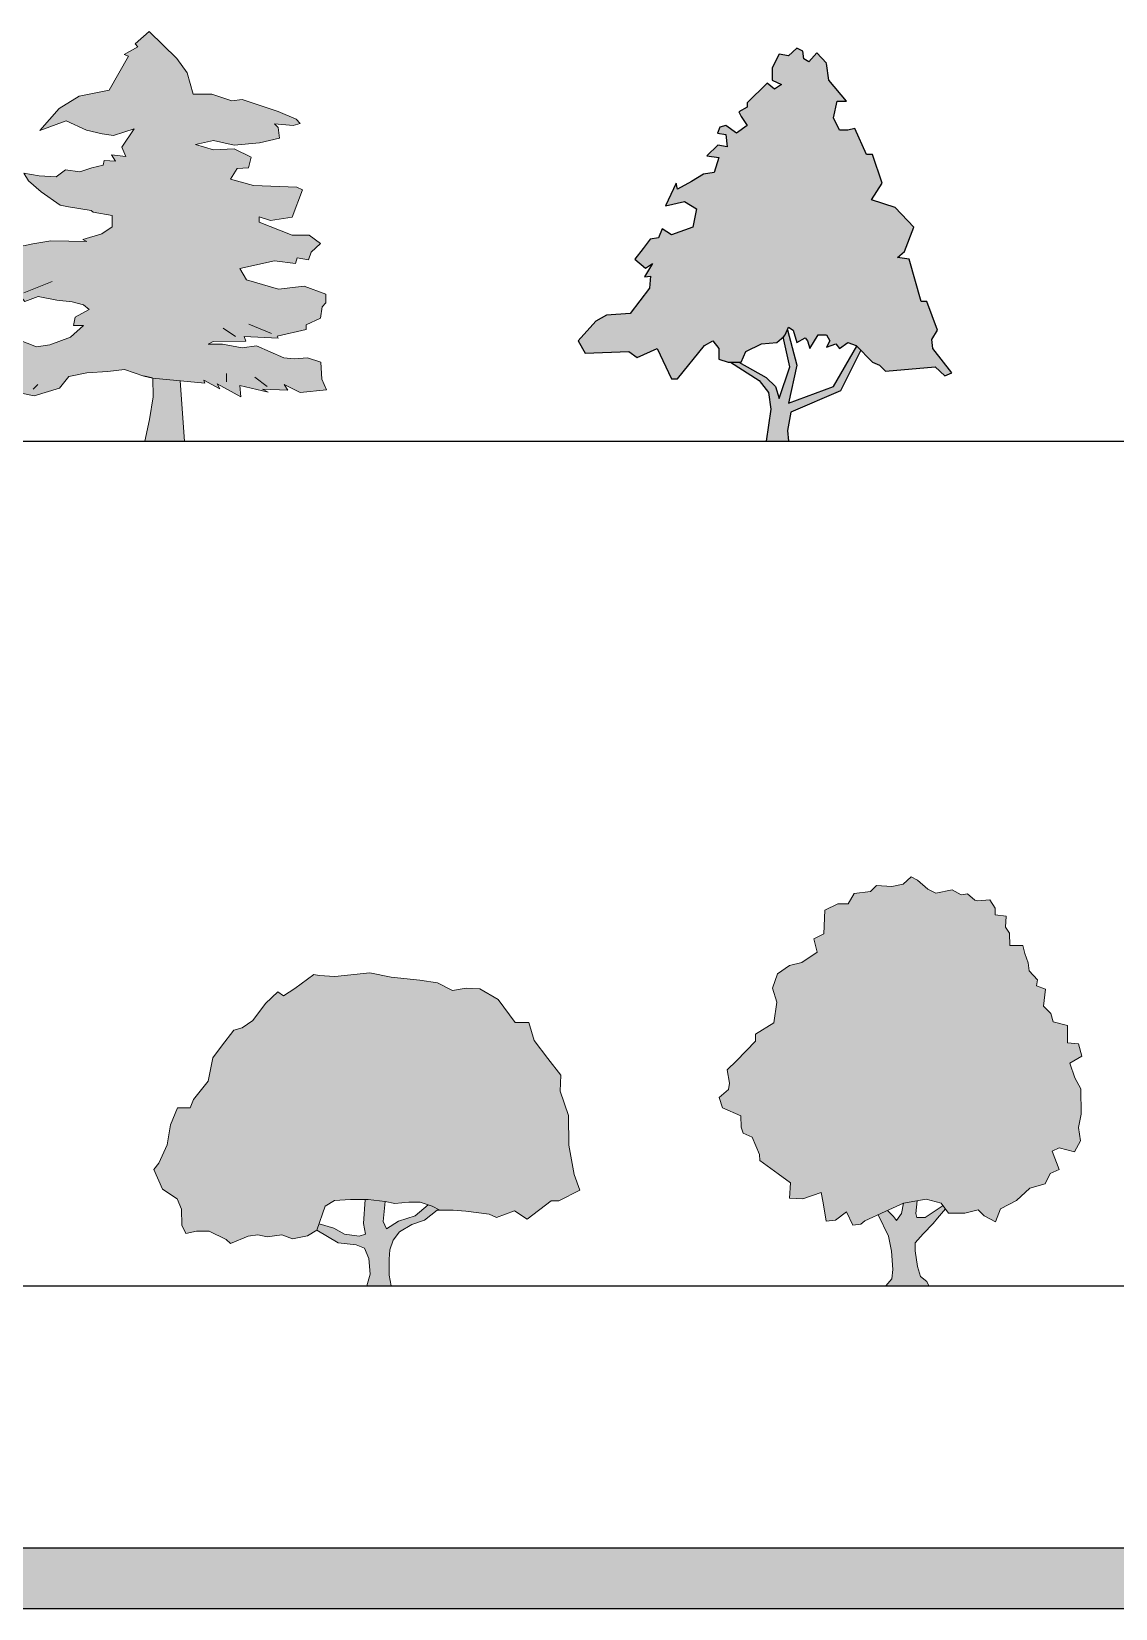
# Model space of a CAD drawing. Header units: millimetres. Extents: x 25265 to 188445, y 114168 to 192046.
# Drawn here: x 121184 to 144239, y 114168 to 147697 of the extents above; entities that cross this region are included whole.
import ezdxf

# ---------------------------------------------------------------- set-up
doc = ezdxf.new("R2010")
doc.units = ezdxf.units.MM
doc.layers.add('www.cad-blocks.net', color=7, linetype='Continuous')

# ---------------------------------------------------------------- blocks, each defined once
blk = doc.blocks.new('A$C28602690')
h = blk.add_hatch(color=256)
h.set_gradient(color1=(42, 68, 34), color2=(61, 47, 0), tint=1, name='INVCYLINDER')
h.paths.add_polyline_path([(6450, 3667), (7193, 3833), (7635, 3774), (7674, 3894), (7915, 3856), (7971, 4017), (8171, 4202), (7929, 4378), (7567, 4375), (6866, 4650), (6865, 4770), (7106, 4692), (7564, 4759), (7783, 5339), (7663, 5401), (6740, 5434), (6257, 5568), (6393, 5793), (6633, 5812), (6695, 6036), (6332, 6211), (5891, 6190), (5506, 6307), (5890, 6391), (6332, 6291), (6870, 6341), (7293, 6442), (7269, 6665), (7188, 6745), (7589, 6708), (7732, 6749), (7651, 6846), (7266, 7003), (6502, 7261), (6284, 7236), (5859, 7376), (5458, 7373), (5334, 7831), (5114, 8133), (4524, 8707), (4228, 8447), (4286, 8384), (3990, 8221), (4087, 8182), (3675, 7457), (3034, 7331), (2611, 7070), (2197, 6602), (2757, 6807), (3194, 6610), (3521, 6533), (3762, 6494), (4202, 6641), (3942, 6249), (4024, 6049), (3725, 6087), (3807, 5950), (3566, 5965), (3544, 5868), (3303, 5809), (3046, 5726), (2742, 5764), (2543, 5619), (2181, 5639), (1860, 5694), (1959, 5534), (2224, 5296), (2628, 5018), (2811, 4979), (3293, 4903), (3334, 4869), (3736, 4792), (3737, 4551), (3515, 4406), (3115, 4283), (3195, 4243), (2433, 4254), (2049, 4194), (1849, 4152), (1528, 4230), (1126, 4267), (1249, 3947), (1636, 3549), (1776, 3246), (1413, 3507), (1881, 2966), (2161, 3072), (2563, 2994), (2884, 2957), (3126, 2896), (3247, 2799), (2950, 2636), (2911, 2453), (3129, 2454), (2850, 2211), (2410, 2048), (2130, 2005), (1566, 2224), (981, 2357), (739, 2476), (338, 2455), (0, 2413), (821, 2196), (1066, 1676), (1069, 1338), (1311, 1116), (2075, 962), (2618, 1126), (2817, 1369), (3200, 1452), (3643, 1479), (4001, 1518), (4410, 1378), (4593, 1338), (5706, 1231), (5689, 1294), (6028, 1113), (5970, 1216), (6471, 939), (6452, 1179), (7055, 1041), (6934, 1103), (7473, 1084), (7392, 1204), (7737, 1029), (8298, 1091), (8193, 1313), (8173, 1674), (7892, 1769), (7611, 1750), (7387, 1766), (6806, 2025), (6503, 1982), (6084, 2059), (5780, 2057), (5883, 2115), (6582, 2120), (6541, 2223), (7264, 2189), (7246, 2229), (7864, 2371), (7863, 2474), (8166, 2614), (8204, 2855), (8284, 2936), (8282, 3119), (7817, 3293), (7278, 3232), (6595, 3427)])
h = blk.add_hatch(color=256)
h.set_gradient(color1=(107, 54, 0), one_color=1, tint=1, name='INVCYLINDER')
h.paths.add_polyline_path([(5185, 1281), (4605, 1337), (4608, 941), (4532, 459), (4432, 0), (5274, 0)])
at = {"lineweight": 0}
for p, q in [((4286, 8384), (3990, 8221)), ((4524, 8707), (4228, 8447)), ((4228, 8447), (4286, 8384)), ((5114, 8133), (4524, 8707)), ((4087, 8182), (3675, 7457)), ((3990, 8221), (4087, 8182)), ((5334, 7831), (5114, 8133)), ((5458, 7373), (5334, 7831)), ((3675, 7457), (3034, 7331)), ((2611, 7070), (2197, 6602)), ((3034, 7331), (2611, 7070)), ((5859, 7376), (5458, 7373)), ((6284, 7236), (5859, 7376)), ((6502, 7261), (6284, 7236)), ((7266, 7003), (6502, 7261)), ((2197, 6602), (2757, 6807)), ((2757, 6807), (3194, 6610)), ((7188, 6745), (7589, 6708)), ((7269, 6665), (7188, 6745)), ((7651, 6846), (7266, 7003)), ((7589, 6708), (7732, 6749)), ((7732, 6749), (7651, 6846)), ((3194, 6610), (3521, 6533)), ((3521, 6533), (3762, 6494)), ((3762, 6494), (4202, 6641)), ((4202, 6641), (3942, 6249)), ((5506, 6307), (5890, 6391)), ((5890, 6391), (6332, 6291)), ((6870, 6341), (7293, 6442)), ((7293, 6442), (7269, 6665)), ((3725, 6087), (3807, 5950)), ((4024, 6049), (3725, 6087)), ((3942, 6249), (4024, 6049)), ((5891, 6190), (5506, 6307)), ((6332, 6211), (5891, 6190)), ((6332, 6291), (6870, 6341)), ((6695, 6036), (6332, 6211)), ((6633, 5812), (6695, 6036)), ((2742, 5764), (2543, 5619)), ((3046, 5726), (2742, 5764)), ((3303, 5809), (3046, 5726)), ((3544, 5868), (3303, 5809)), ((3566, 5965), (3544, 5868)), ((3807, 5950), (3566, 5965)), ((6257, 5568), (6393, 5793)), ((6393, 5793), (6633, 5812)), ((1860, 5694), (1959, 5534)), ((2181, 5639), (1860, 5694)), ((1959, 5534), (2224, 5296)), ((2543, 5619), (2181, 5639)), ((6740, 5434), (6257, 5568)), ((7663, 5401), (6740, 5434)), ((7783, 5339), (7663, 5401)), ((2224, 5296), (2628, 5018)), ((7564, 4759), (7783, 5339)), ((2628, 5018), (2811, 4979)), ((2811, 4979), (3293, 4903)), ((3293, 4903), (3334, 4869)), ((3334, 4869), (3736, 4792)), ((3736, 4792), (3737, 4551)), ((6866, 4650), (6865, 4770)), ((6865, 4770), (7106, 4692)), ((7106, 4692), (7564, 4759)), ((3515, 4406), (3115, 4283)), ((3737, 4551), (3515, 4406)), ((7567, 4375), (6866, 4650)), ((7929, 4378), (7567, 4375)), ((8171, 4202), (7929, 4378)), ((1528, 4230), (1126, 4267)), ((1126, 4267), (1249, 3947)), ((1849, 4152), (1528, 4230)), ((2049, 4194), (1849, 4152)), ((2433, 4254), (2049, 4194)), ((3195, 4243), (2433, 4254)), ((3115, 4283), (3195, 4243)), ((7971, 4017), (8171, 4202)), ((1249, 3947), (1636, 3549)), ((6450, 3667), (7193, 3833)), ((7193, 3833), (7635, 3774)), ((7635, 3774), (7674, 3894)), ((7674, 3894), (7915, 3856)), ((7915, 3856), (7971, 4017)), ((1413, 3507), (1881, 2966)), ((1776, 3246), (1413, 3507)), ((1636, 3549), (1776, 3246)), ((1857, 3149), (2463, 3395)), ((6595, 3427), (6450, 3667)), ((7278, 3232), (6595, 3427)), ((1881, 2966), (2161, 3072)), ((2161, 3072), (2563, 2994)), ((7817, 3293), (7278, 3232)), ((8282, 3119), (7817, 3293)), ((8284, 2936), (8282, 3119)), ((2563, 2994), (2884, 2957)), ((2884, 2957), (3126, 2896)), ((3247, 2799), (2950, 2636)), ((3126, 2896), (3247, 2799)), ((8166, 2614), (8204, 2855)), ((8204, 2855), (8284, 2936)), ((338, 2455), (0, 2413)), ((0, 2413), (821, 2196)), ((739, 2476), (338, 2455)), ((981, 2357), (739, 2476)), ((1566, 2224), (981, 2357)), ((3129, 2454), (2850, 2211)), ((2950, 2636), (2911, 2453)), ((2911, 2453), (3129, 2454)), ((6363, 2222), (6098, 2397)), ((7125, 2285), (6642, 2482)), ((7246, 2229), (7864, 2371)), ((7863, 2474), (8166, 2614)), ((7864, 2371), (7863, 2474)), ((821, 2196), (1066, 1676)), ((2130, 2005), (1566, 2224)), ((2410, 2048), (2130, 2005)), ((2850, 2211), (2410, 2048)), ((5780, 2057), (5883, 2115)), ((6084, 2059), (5780, 2057)), ((5883, 2115), (6582, 2120)), ((6503, 1982), (6084, 2059)), ((6806, 2025), (6503, 1982)), ((6582, 2120), (6541, 2223)), ((6541, 2223), (7264, 2189)), ((7387, 1766), (6806, 2025)), ((7264, 2189), (7246, 2229)), ((7611, 1750), (7387, 1766)), ((7892, 1769), (7611, 1750)), ((8173, 1674), (7892, 1769)), ((1052, 1338), (1348, 1541)), ((1066, 1676), (1069, 1338)), ((1431, 1237), (1750, 1441)), ((2618, 1126), (2817, 1369)), ((2817, 1369), (3200, 1452)), ((3200, 1452), (3645, 1479)), ((3643, 1479), (4001, 1518)), ((4001, 1518), (4410, 1378)), ((6170, 1257), (6169, 1435)), ((7031, 1161), (6771, 1359)), ((8193, 1313), (8173, 1674)), ((1069, 1338), (1311, 1116)), ((1311, 1116), (2075, 962)), ((2056, 1105), (2153, 1203)), ((2075, 962), (2618, 1126)), ((4593, 1338), (5706, 1231)), ((4605, 1337), (4608, 941)), ((5274, 0), (5185, 1281)), ((5689, 1294), (6028, 1113)), ((5706, 1231), (5689, 1294)), ((5970, 1216), (6471, 939)), ((6028, 1113), (5970, 1216)), ((6471, 939), (6452, 1179)), ((6452, 1179), (7055, 1041)), ((7055, 1041), (6934, 1103)), ((6934, 1103), (7473, 1084)), ((7392, 1204), (7737, 1029)), ((7473, 1084), (7392, 1204)), ((7737, 1029), (8298, 1091)), ((8298, 1091), (8193, 1313)), ((4608, 941), (4532, 459)), ((4532, 459), (4432, 0))]:
    blk.add_line(p, q, dxfattribs=at)
blk.add_line((4593, 1338), (4410, 1378))
blk = doc.blocks.new('A$C17AF14E7')
h = blk.add_hatch(color=256)
h.set_gradient(color1=(42, 68, 34), color2=(61, 47, 0), tint=1, name='INVCYLINDER')
h.paths.add_polyline_path([(6239, 5128), (6465, 5482), (6264, 6095), (6138, 6095), (5886, 6643), (5735, 6611), (5559, 6611), (5434, 6869), (5509, 7224), (5710, 7224), (5333, 7675), (5282, 8033), (5081, 8256), (4905, 8062), (4805, 8127), (4780, 8288), (4654, 8353), (4478, 8191), (4276, 8224), (4126, 7933), (4126, 7675), (4327, 7579), (4176, 7482), (4025, 7611), (3597, 7192), (3597, 7095), (3421, 6998), (3471, 6901), (3597, 6708), (3371, 6547), (3144, 6708), (3019, 6676), (2968, 6547), (3144, 6514), (3170, 6256), (2973, 6289), (2742, 6063), (2994, 6031), (2893, 5708), (2667, 5676), (2415, 5515), (2113, 5353), (2088, 5482), (1862, 4999), (2264, 5095), (2516, 4934), (2440, 4547), (1987, 4386), (1786, 4515), (1711, 4321), (1534, 4289), (1384, 4096), (1207, 3870), (1434, 3676), (1585, 3773), (1414, 3493), (1538, 3507), (1520, 3253), (1107, 2709), (604, 2677), (377, 2548), (0, 2128), (151, 1870), (1082, 1903), (1258, 1774), (1685, 1967), (1987, 1322), (2113, 1322), (2692, 2032), (2868, 2128), (2994, 1967), (2994, 1741), (3195, 1677), (3471, 1677), (3572, 1903), (3899, 2064), (4226, 2096), (4377, 2225), (4402, 2257), (4478, 2419), (4578, 2354), (4654, 2096), (4830, 2193), (4880, 2128), (4931, 1967), (5107, 2257), (5283, 2257), (5358, 2128), (5283, 1999), (5484, 2064), (5559, 1967), (5735, 2096), (5933, 2024), (5928, 2015), (6264, 1677), (6415, 1612), (6540, 1483), (7597, 1580), (7798, 1387), (7949, 1451), (7547, 1967), (7522, 2161), (7647, 2354), (7421, 2967), (7295, 2967), (7044, 3870), (6792, 3902), (6943, 4031), (7144, 4547), (6742, 4966)])
h = blk.add_hatch(color=256)
h.set_gradient(color1=(107, 54, 0), one_color=1, tint=1, name='INVCYLINDER')
h.paths.add_polyline_path([(4528, 613), (5585, 1064), (6011, 1932), (5928, 2015), (5434, 1161), (4478, 806), (4654, 1612), (4453, 2366), (4402, 2257), (4377, 2225), (4361, 2212), (4503, 1580), (4276, 903), (4201, 1161), (4000, 1354), (3421, 1677), (3245, 1677), (3849, 1290), (4050, 1032), (4100, 677), (4000, 0), (4478, 0), (4453, 226)])
for p, q in [((4276, 8224), (4126, 7933)), ((4478, 8191), (4276, 8224)), ((4654, 8353), (4478, 8191)), ((4780, 8288), (4654, 8353)), ((4805, 8127), (4780, 8288)), ((4905, 8062), (4805, 8127)), ((5081, 8256), (4905, 8062)), ((5284, 8032), (5081, 8256)), ((4126, 7933), (4126, 7675)), ((5333, 7675), (5283, 8030)), ((4025, 7611), (3597, 7192)), ((4176, 7482), (4025, 7611)), ((4126, 7675), (4327, 7579)), ((4327, 7579), (4176, 7482)), ((5710, 7224), (5333, 7675)), ((3597, 7095), (3421, 6998)), ((3597, 7192), (3597, 7095)), ((5434, 6869), (5509, 7224)), ((5509, 7224), (5710, 7224)), ((3144, 6708), (3019, 6676)), ((3371, 6547), (3144, 6708)), ((3597, 6708), (3371, 6547)), ((3421, 6998), (3471, 6901)), ((3471, 6901), (3597, 6708)), ((5559, 6611), (5434, 6869)), ((3019, 6676), (2968, 6547)), ((2968, 6547), (3144, 6514)), ((3144, 6514), (3170, 6256)), ((5735, 6611), (5559, 6611)), ((5886, 6643), (5735, 6611)), ((6138, 6095), (5886, 6643)), ((2973, 6289), (2742, 6063)), ((2742, 6063), (2994, 6031)), ((3170, 6256), (2973, 6289)), ((6264, 6095), (6138, 6095)), ((6465, 5482), (6264, 6095)), ((2893, 5708), (2667, 5676)), ((2994, 6031), (2893, 5708)), ((2088, 5482), (1862, 4999)), ((2113, 5353), (2088, 5482)), ((2415, 5515), (2113, 5353)), ((2667, 5676), (2415, 5515)), ((6239, 5128), (6465, 5482)), ((1862, 4999), (2264, 5095)), ((2264, 5095), (2516, 4934)), ((6742, 4966), (6239, 5128)), ((2516, 4934), (2440, 4547)), ((7144, 4547), (6742, 4966)), ((1786, 4515), (1711, 4321)), ((1987, 4386), (1786, 4515)), ((2440, 4547), (1987, 4386)), ((6943, 4031), (7144, 4547)), ((1384, 4096), (1207, 3870)), ((1534, 4289), (1384, 4096)), ((1711, 4321), (1534, 4289)), ((6792, 3902), (6943, 4031)), ((1207, 3870), (1434, 3676)), ((1585, 3773), (1414, 3493)), ((1434, 3676), (1585, 3773)), ((7044, 3870), (6792, 3902)), ((7295, 2967), (7044, 3870)), ((1414, 3493), (1538, 3507)), ((1538, 3507), (1520, 3253)), ((1520, 3253), (1107, 2709)), ((1107, 2709), (604, 2677)), ((7421, 2967), (7295, 2967)), ((7647, 2354), (7421, 2967)), ((377, 2548), (0, 2128)), ((604, 2677), (377, 2548)), ((4402, 2257), (4478, 2419)), ((4453, 2366), (4654, 1612)), ((4478, 2419), (4578, 2354)), ((4578, 2354), (4654, 2096)), ((7522, 2161), (7647, 2354)), ((0, 2128), (151, 1870)), ((2113, 1322), (2692, 2032)), ((2692, 2032), (2868, 2128)), ((2868, 2128), (2994, 1967)), ((3572, 1903), (3899, 2064)), ((3899, 2064), (4226, 2096)), ((4226, 2096), (4377, 2225)), ((4503, 1580), (4361, 2212)), ((4377, 2225), (4402, 2257)), ((4654, 2096), (4830, 2193)), ((4830, 2193), (4880, 2128)), ((4880, 2128), (4931, 1967)), ((4931, 1967), (5107, 2257)), ((5107, 2257), (5283, 2257)), ((5283, 2257), (5358, 2128)), ((5358, 2128), (5283, 1999)), ((5283, 1999), (5484, 2064)), ((5434, 1161), (5928, 2015)), ((5484, 2064), (5559, 1967)), ((5559, 1967), (5735, 2096)), ((5735, 2096), (5912, 2032)), ((5912, 2032), (6264, 1677)), ((7547, 1967), (7522, 2161)), ((151, 1870), (1082, 1903)), ((1082, 1903), (1258, 1774)), ((1258, 1774), (1685, 1967)), ((1685, 1967), (1987, 1322)), ((2994, 1967), (2994, 1741)), ((2994, 1741), (3195, 1677)), ((3195, 1677), (3471, 1677)), ((3245, 1677), (3849, 1290)), ((3421, 1677), (4000, 1354)), ((3471, 1677), (3572, 1903)), ((6011, 1932), (5585, 1064)), ((6264, 1677), (6415, 1612)), ((7949, 1451), (7547, 1967)), ((4000, 1354), (4201, 1161)), ((4276, 903), (4503, 1580)), ((4654, 1612), (4478, 806)), ((6415, 1612), (6540, 1483)), ((6540, 1483), (7597, 1580)), ((7597, 1580), (7798, 1387)), ((7798, 1387), (7949, 1451)), ((1987, 1322), (2113, 1322)), ((3849, 1290), (4050, 1032)), ((4050, 1032), (4100, 677)), ((4201, 1161), (4276, 903)), ((4478, 806), (5434, 1161)), ((5585, 1064), (4528, 613)), ((4100, 677), (4000, 0)), ((4528, 613), (4453, 226)), ((4453, 226), (4478, 0))]:
    blk.add_line(p, q)
blk = doc.blocks.new('A$C605333C7')
h = blk.add_hatch(color=256)
h.set_gradient(color1=(42, 68, 34), color2=(112, 86, 0), tint=1, name='INVCYLINDER')
h.paths.add_polyline_path([(6351, 6282), (6035, 6440), (5656, 6501), (5046, 6567), (4596, 6653), (3852, 6577), (3518, 6600), (3402, 6618), (3000, 6326), (2757, 6164), (2641, 6253), (2373, 6007), (2106, 5645), (1883, 5483), (1704, 5437), (1437, 5094), (1259, 4849), (1154, 4354), (842, 3966), (773, 3786), (503, 3784), (352, 3423), (285, 2999), (108, 2612), (0, 2477), (183, 2055), (499, 1852), (591, 1628), (593, 1294), (685, 1115), (909, 1162), (1179, 1164), (1539, 987), (1630, 898), (2008, 1055), (2213, 1082), (2412, 1039), (2726, 1086), (2952, 998), (3266, 1064), (3470, 1182), (3646, 1697), (3844, 1814), (4184, 1836), (4563, 1839), (4923, 1796), (5128, 1753), (5423, 1781), (5667, 1783), (5918, 1695), (6086, 1607), (6144, 1607), (6368, 1609), (6638, 1585), (7133, 1525), (7288, 1455), (7672, 1593), (7943, 1416), (8453, 1805), (8614, 1806), (9061, 2034), (8943, 2367), (8829, 2995), (8824, 3624), (8640, 4143), (8657, 4477), (8384, 4834), (8093, 5217), (7974, 5601), (7685, 5599), (7322, 6090), (6935, 6312), (6646, 6329)])
h = blk.add_hatch(color=256)
h.set_gradient(color1=(107, 54, 0), one_color=1, tint=1, name='INVCYLINDER')
h.paths.add_polyline_path([(4953, 1212), (4881, 1372), (4923, 1796), (4563, 1839), (4499, 1838), (4458, 1324), (4504, 1100), (4370, 1054), (4055, 1096), (3829, 1229), (3516, 1316), (3470, 1182), (3922, 916), (4301, 874), (4481, 804), (4573, 580), (4601, 247), (4532, 0), (5052, 0), (5005, 224), (5003, 565), (5020, 764), (5089, 970), (5223, 1150), (5491, 1307), (5760, 1399), (6028, 1606), (6086, 1607), (5918, 1695), (5838, 1723), (5560, 1487), (5202, 1375)])
at = {"lineweight": 0}
for p, q in [((3000, 6326), (3402, 6618)), ((3402, 6618), (3518, 6600)), ((3518, 6600), (3852, 6577)), ((3852, 6577), (4596, 6653)), ((4596, 6653), (5046, 6567)), ((5046, 6567), (5656, 6501)), ((5656, 6501), (6035, 6440)), ((6035, 6440), (6351, 6282)), ((2373, 6007), (2641, 6253)), ((2641, 6253), (2757, 6164)), ((2757, 6164), (3000, 6326)), ((6351, 6282), (6646, 6329)), ((6646, 6329), (6935, 6312)), ((6935, 6312), (7322, 6090)), ((7322, 6090), (7685, 5599)), ((2106, 5645), (2373, 6007)), ((1437, 5094), (1704, 5437)), ((1704, 5437), (1883, 5483)), ((1883, 5483), (2106, 5645)), ((7685, 5599), (7974, 5601)), ((7974, 5601), (8093, 5217)), ((1259, 4849), (1437, 5094)), ((8093, 5217), (8384, 4834)), ((1154, 4354), (1259, 4849)), ((8384, 4834), (8657, 4477)), ((8657, 4477), (8640, 4143)), ((842, 3966), (1154, 4354)), ((8640, 4143), (8824, 3624)), ((352, 3423), (503, 3784)), ((503, 3784), (773, 3786)), ((773, 3786), (842, 3966)), ((285, 2999), (352, 3423)), ((8824, 3624), (8829, 2995)), ((108, 2612), (285, 2999)), ((8829, 2995), (8943, 2367)), ((0, 2477), (108, 2612)), ((183, 2055), (0, 2477)), ((8943, 2367), (9061, 2034)), ((499, 1852), (183, 2055)), ((9061, 2034), (8614, 1806)), ((591, 1628), (499, 1852)), ((3470, 1182), (3646, 1697)), ((3646, 1697), (3844, 1814)), ((3844, 1814), (4184, 1836)), ((4184, 1836), (4563, 1839)), ((4458, 1324), (4499, 1838)), ((4563, 1839), (4923, 1796)), ((4881, 1372), (4923, 1796)), ((4923, 1796), (5128, 1753)), ((5128, 1753), (5423, 1781)), ((5423, 1781), (5667, 1783)), ((5838, 1723), (5560, 1487)), ((5667, 1783), (5918, 1695)), ((5918, 1695), (6086, 1607)), ((8453, 1805), (7943, 1416)), ((8614, 1806), (8453, 1805)), ((593, 1294), (591, 1628)), ((4953, 1212), (4881, 1372)), ((5202, 1375), (4953, 1212)), ((5560, 1487), (5202, 1375)), ((5760, 1399), (5491, 1307)), ((6028, 1606), (5760, 1399)), ((6144, 1607), (6028, 1606)), ((6368, 1609), (6144, 1607)), ((6638, 1585), (6368, 1609)), ((7133, 1525), (6638, 1585)), ((7288, 1455), (7133, 1525)), ((7672, 1593), (7288, 1455)), ((7943, 1416), (7672, 1593)), ((685, 1115), (593, 1294)), ((909, 1162), (685, 1115)), ((1179, 1164), (909, 1162)), ((1539, 987), (1179, 1164)), ((2008, 1055), (1630, 898)), ((2213, 1082), (2008, 1055)), ((2412, 1039), (2213, 1082)), ((2726, 1086), (2412, 1039)), ((2952, 998), (2726, 1086)), ((3266, 1064), (2952, 998)), ((3470, 1182), (3266, 1064)), ((3922, 916), (3470, 1182)), ((3516, 1316), (3829, 1229)), ((3829, 1229), (4055, 1096)), ((4055, 1096), (4370, 1054)), ((4370, 1054), (4504, 1100)), ((4504, 1100), (4458, 1324)), ((5223, 1150), (5089, 970)), ((5491, 1307), (5223, 1150)), ((1630, 898), (1539, 987)), ((4301, 874), (3922, 916)), ((4481, 804), (4301, 874)), ((4573, 580), (4481, 804)), ((5020, 764), (5003, 565)), ((5089, 970), (5020, 764)), ((4601, 247), (4573, 580)), ((5003, 565), (5005, 224)), ((4532, 0), (4601, 247)), ((5005, 224), (5052, 0))]:
    blk.add_line(p, q, dxfattribs=at)
blk = doc.blocks.new('A$C4E26338A')
h = blk.add_hatch(color=256)
h.set_gradient(color1=(42, 68, 34), color2=(112, 86, 0), tint=1, name='INVCYLINDER')
h.paths.add_polyline_path([(1157, 5596), (769, 5351), (771, 5203), (365, 4785), (169, 4591), (214, 4307), (197, 4177), (0, 4002), (70, 3786), (461, 3616), (463, 3374), (507, 3245), (700, 3159), (857, 2795), (859, 2665), (1251, 2384), (1512, 2194), (1490, 1866), (1775, 1849), (2164, 1982), (2209, 1766), (2274, 1377), (2472, 1397), (2706, 1572), (2838, 1294), (3011, 1314), (3097, 1383), (3529, 1578), (3917, 1755), (4399, 1845), (4722, 1761), (4878, 1546), (5225, 1548), (5503, 1619), (5634, 1490), (5876, 1362), (5980, 1641), (6325, 1817), (6607, 2079), (6929, 2168), (7038, 2386), (7230, 2474), (7078, 2863), (7226, 2932), (7555, 2848), (7683, 3084), (7637, 3369), (7697, 3648), (7693, 4192), (7561, 4426), (7453, 4735), (7712, 4886), (7642, 5145), (7407, 5168), (7404, 5533), (7100, 5617), (7055, 5790), (6899, 5944), (6940, 6310), (6747, 6376), (6765, 6506), (6590, 6697), (6570, 6870), (6500, 7067), (6456, 7240), (6177, 7238), (6175, 7498), (6087, 7628), (6104, 7863), (5869, 7886), (5868, 8034), (5755, 8207), (5495, 8186), (5433, 8204), (5277, 8333), (5147, 8313), (4955, 8417), (4608, 8353), (4434, 8438), (4216, 8628), (4080, 8695), (3908, 8539), (3673, 8494), (3344, 8516), (3215, 8385), (2869, 8339), (2741, 8121), (2524, 8120), (2247, 7987), (2226, 7486), (2010, 7379), (2080, 7095), (1754, 6876), (1495, 6812), (1236, 6636), (1133, 6332), (1222, 6030)])
h = blk.add_hatch(color=256)
h.set_gradient(color1=(107, 54, 0), one_color=1, tint=1, name='INVCYLINDER')
h.paths.add_polyline_path([(4337, 1108), (4552, 1326), (4638, 1438), (4813, 1636), (4760, 1708), (4378, 1455), (4204, 1454), (4179, 1540), (4208, 1809), (3917, 1755), (3876, 1538), (3772, 1388), (3703, 1474), (3576, 1600), (3529, 1578), (3382, 1512), (3601, 1059), (3665, 738), (3693, 348), (3670, 150), (3541, 0), (4457, 0), (4413, 93), (4282, 198), (4213, 414), (4167, 742), (4165, 915)])
at = {"lineweight": 0}
for p, q in [((2869, 8339), (3215, 8385)), ((3215, 8385), (3344, 8516)), ((3344, 8516), (3673, 8494)), ((3673, 8494), (3908, 8539)), ((3908, 8539), (4080, 8695)), ((4080, 8695), (4216, 8628)), ((4216, 8628), (4434, 8438)), ((4434, 8438), (4608, 8353)), ((4608, 8353), (4955, 8417)), ((4955, 8417), (5147, 8313)), ((2247, 7987), (2524, 8120)), ((2524, 8120), (2741, 8121)), ((2741, 8121), (2869, 8339)), ((5147, 8313), (5277, 8333)), ((5277, 8333), (5433, 8204)), ((5433, 8204), (5495, 8186)), ((5495, 8186), (5755, 8207)), ((5755, 8207), (5868, 8034)), ((2226, 7486), (2247, 7987)), ((5868, 8034), (5869, 7886)), ((5869, 7886), (6104, 7863)), ((6104, 7863), (6087, 7628)), ((2010, 7379), (2226, 7486)), ((2080, 7095), (2010, 7379)), ((6087, 7628), (6175, 7498)), ((6175, 7498), (6177, 7238)), ((1754, 6876), (2080, 7095)), ((6177, 7238), (6456, 7240)), ((6456, 7240), (6500, 7067)), ((6500, 7067), (6570, 6870)), ((1236, 6636), (1495, 6812)), ((1495, 6812), (1754, 6876)), ((6570, 6870), (6590, 6697)), ((1133, 6332), (1236, 6636)), ((6590, 6697), (6765, 6506)), ((6765, 6506), (6747, 6376)), ((6747, 6376), (6940, 6310)), ((1222, 6030), (1133, 6332)), ((6940, 6310), (6899, 5944)), ((1157, 5596), (1222, 6030)), ((6899, 5944), (7055, 5790)), ((7055, 5790), (7100, 5617)), ((769, 5351), (1157, 5596)), ((7100, 5617), (7404, 5533)), ((7404, 5533), (7407, 5168)), ((365, 4785), (771, 5203)), ((771, 5203), (769, 5351)), ((7407, 5168), (7642, 5145)), ((7642, 5145), (7712, 4886)), ((169, 4591), (365, 4785)), ((7712, 4886), (7453, 4735)), ((7453, 4735), (7561, 4426)), ((214, 4307), (169, 4591)), ((7561, 4426), (7693, 4192)), ((0, 4002), (197, 4177)), ((197, 4177), (214, 4307)), ((7693, 4192), (7697, 3648)), ((70, 3786), (0, 4002)), ((461, 3616), (70, 3786)), ((463, 3374), (461, 3616)), ((507, 3245), (463, 3374)), ((7697, 3648), (7637, 3369)), ((7637, 3369), (7683, 3084)), ((700, 3159), (507, 3245)), ((857, 2795), (700, 3159)), ((7683, 3084), (7555, 2848)), ((859, 2665), (857, 2795)), ((7226, 2932), (7078, 2863)), ((7078, 2863), (7230, 2474)), ((7555, 2848), (7226, 2932)), ((1251, 2384), (859, 2665)), ((1512, 2194), (1251, 2384)), ((7038, 2386), (6929, 2168)), ((7230, 2474), (7038, 2386)), ((1490, 1866), (1512, 2194)), ((6607, 2079), (6325, 1817)), ((6929, 2168), (6607, 2079)), ((1775, 1849), (1490, 1866)), ((2164, 1982), (1775, 1849)), ((2209, 1766), (2164, 1982)), ((2274, 1377), (2209, 1766)), ((3917, 1755), (3529, 1578)), ((3876, 1538), (3917, 1755)), ((4399, 1845), (3917, 1755)), ((4208, 1809), (4179, 1540)), ((4378, 1455), (4760, 1708)), ((4722, 1761), (4399, 1845)), ((4878, 1546), (4722, 1761)), ((6325, 1817), (5980, 1641)), ((2472, 1397), (2274, 1377)), ((2706, 1572), (2472, 1397)), ((2838, 1294), (2706, 1572)), ((3097, 1383), (3011, 1314)), ((3529, 1578), (3097, 1383)), ((3601, 1059), (3382, 1512)), ((3576, 1600), (3703, 1474)), ((3703, 1474), (3772, 1388)), ((3772, 1388), (3876, 1538)), ((4179, 1540), (4204, 1454)), ((4204, 1454), (4378, 1455)), ((4552, 1326), (4638, 1438)), ((4638, 1438), (4813, 1636)), ((5225, 1548), (4878, 1546)), ((5503, 1619), (5225, 1548)), ((5634, 1490), (5503, 1619)), ((5876, 1362), (5634, 1490)), ((5980, 1641), (5876, 1362)), ((3011, 1314), (2838, 1294)), ((3665, 738), (3601, 1059)), ((4165, 915), (4337, 1108)), ((4337, 1108), (4552, 1326)), ((3693, 348), (3665, 738)), ((4167, 742), (4165, 915)), ((4213, 414), (4167, 742)), ((3670, 150), (3693, 348)), ((4282, 198), (4213, 414)), ((3541, 0), (3670, 150)), ((4413, 93), (4282, 198)), ((4457, 0), (4413, 93))]:
    blk.add_line(p, q, dxfattribs=at)
blk = doc.blocks.new('FORMAT')
at = {"layer": 'www.cad-blocks.net', "true_color": 0x546d8e}
h = blk.add_hatch(color=155, dxfattribs=at)
h.set_gradient(color1=(68, 68, 68), color2=(84, 109, 142), tint=1)
h.paths.add_polyline_path([(32723, 115460), (32723, 114168), (188445, 114168), (188445, 115460)])
at = {"layer": 'www.cad-blocks.net', "color": 155, "true_color": 0x546d8e}
for p, q in [((32594, 138990), (188445, 138990)), ((32723, 121027), (188445, 121027)), ((32723, 115460), (188445, 115460)), ((32723, 115460), (188445, 115460)), ((32723, 114168), (188445, 114168))]:
    blk.add_line(p, q, dxfattribs=at)

msp = doc.modelspace()

# ---------------------------------------------------------------- block references
for name, p in [('A$C28602690', (119162, 138990)), ('A$C17AF14E7', (132808, 138990)), ('A$C4E26338A', (135812, 121027)), ('A$C605333C7', (123784, 121027))]:
    msp.add_blockref(name, p)
at = {"layer": 'www.cad-blocks.net'}
msp.add_blockref('FORMAT', (0, 0), dxfattribs=at)

doc.saveas('drawing.dxf')
